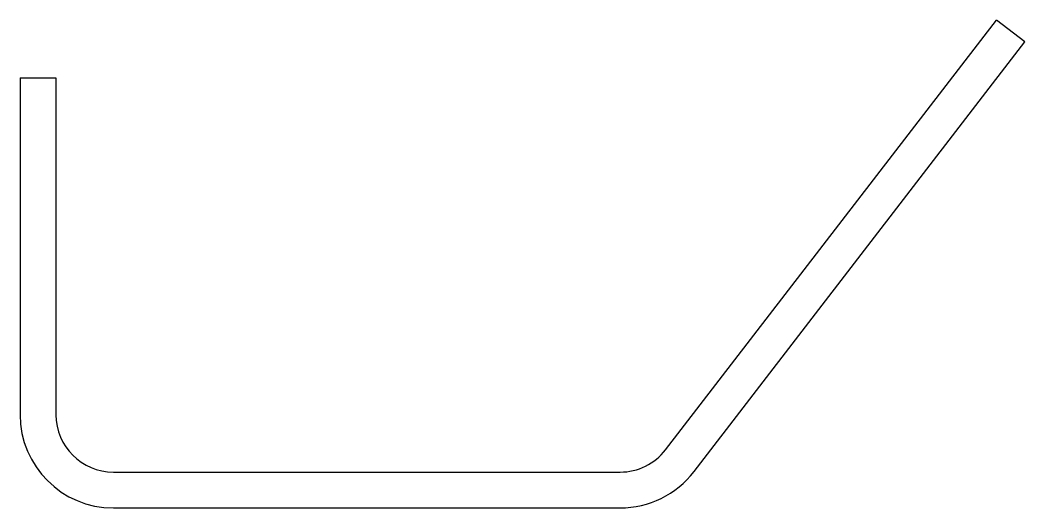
# Model space of a CAD drawing. Extents: x 606.3 to 634.3, y 703.8 to 717.4.
import ezdxf

# ---------------------------------------------------------------- set-up
doc = ezdxf.new("R2010")
doc.units = 0
doc.layers.get('0').update_dxf_attribs({"linetype": 'CONTINUOUS'})

msp = doc.modelspace()

# ---------------------------------------------------------------- linework, layer by layer
for p, q in [((624.312, 705.406), (633.532, 717.392)), ((634.324, 716.782), (633.532, 717.392)), ((625.105, 704.797), (634.324, 716.782)), ((606.324, 715.782), (606.324, 706.382)), ((606.324, 715.782), (607.324, 715.782)), ((607.324, 715.782), (607.324, 706.382)), ((608.924, 704.782), (623.044, 704.782)), ((608.924, 703.782), (623.044, 703.782))]:
    msp.add_line(p, q)
for centre, radius, start, end in [((608.924, 706.382), 2.6, 180, 270), ((608.924, 706.382), 1.6, 180, 270), ((623.044, 706.382), 1.6, 270, 322.4314), ((623.044, 706.382), 2.6, 270, 322.4314)]:
    msp.add_arc(centre, radius, start, end)

doc.saveas('drawing.dxf')
